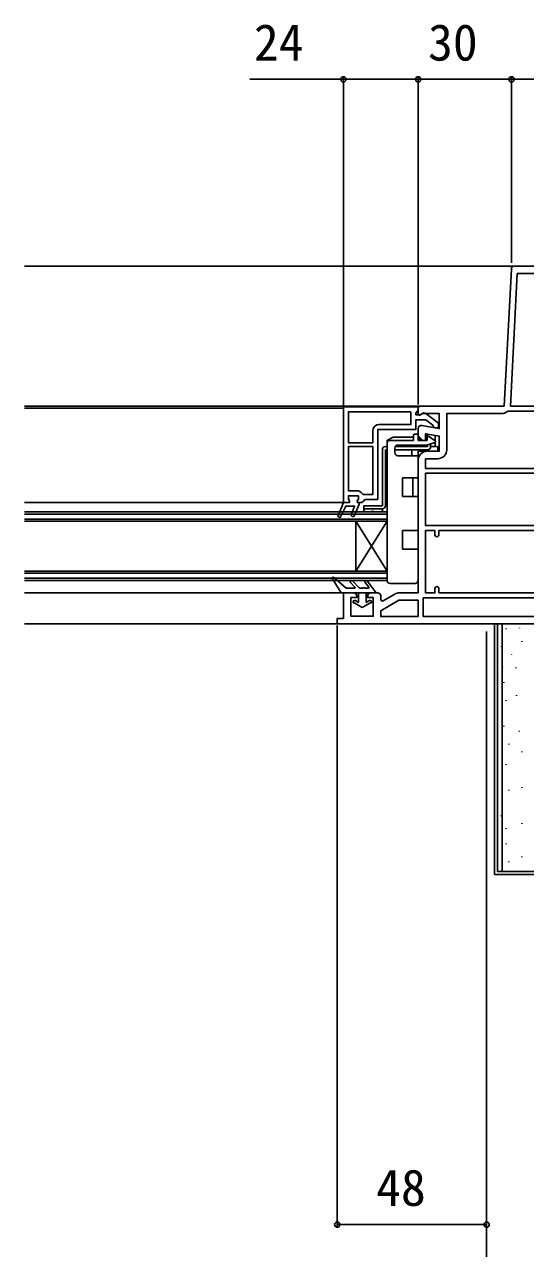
# Model space of a CAD drawing. Units: millimetres, scale not verified. Extents: x -700 to 700, y -1044 to 1038.
# Drawn here: x 216 to 377, y -784.3 to -391 of the extents above; entities that cross this region are included whole.
import ezdxf
from ezdxf.enums import TextEntityAlignment as Align

# ---------------------------------------------------------------- set-up
doc = ezdxf.new("R2010")
doc.units = ezdxf.units.MM
doc.header["$LTSCALE"] = 6
for name, color, linetype in [('0-2_YKK_11', 7, 'Continuous'), ('0-4_YKK_12', 2, 'Continuous'), ('0-5_YKK_13', 4, 'Continuous'), ('0-7_YKK_D', 6, 'Continuous'), ('0-9_YSS_K', 3, 'Continuous'), ('0-A_YSS_KE', 3, 'Continuous')]:
    doc.layers.add(name, color=color, linetype=linetype)
doc.styles.add('ＭＳ ゴシック', font='')
doc.styles.get('ＭＳ ゴシック').set_extended_font_data('MS Gothic')

msp = doc.modelspace()

# ---------------------------------------------------------------- linework, layer by layer
at = {"layer": '0-2_YKK_11'}
for p, q in [((373.447, -468.6), (383.498, -468.6)), ((327.298, -573.6), (329.498, -573.6)), ((349.098, -572.2), (349.098, -573.6))]:
    msp.add_line(p, q, dxfattribs=at)
for points in [[(343.672, -519.815), (349.298, -520.807), (349.298, -516), (343.942, -516), (343.074, -516.542), (342.498, -516.223), (342.498, -513.6), (370.14, -513.6), (372.449, -469.548)], [(318.498, -544.6), (318.498, -513.8), (342.498, -513.8), (342.498, -514.9), (342.148, -515.377), (341.798, -515.854), (341.798, -516.4), (343.198, -516.4), (343.598, -516.2)], [(342.498, -516), (342.498, -514.1), (342.998, -513.6), (342.498, -514.1), (342.498, -516), (342.798, -516.458), (343.263, -516.424), (343.34, -516.376)], [(371.134, -515.318), (371.456, -515.2), (382.098, -515.2), (382.098, -533.6)], [(340.198, -515.4), (320.098, -515.4), (320.098, -525.4), (327.898, -525.4), (327.898, -521.6)], [(345.015, -516.013), (348.998, -519.125), (348.998, -520.6), (347.897, -520.6), (347.398, -520.125), (347.206, -519.755), (344.96, -518), (341.798, -518), (341.798, -521.1), (329.498, -521.1), (329.498, -543.6), (325.398, -543.6), (324.898, -544.1), (324.398, -544.6), (323.498, -544.6), (323.498, -545.1), (322.06, -548.752)], [(329.998, -519.5), (340.198, -519.5), (340.198, -515.4)], [(351.698, -527.6), (351.698, -516), (369.265, -516)], [(345.398, -528.1), (349.298, -528.1), (349.298, -523.244), (344.898, -522.468), (344.898, -524.6), (343.998, -524.6), (342.498, -523.1), (342.498, -520.8)], [(327.898, -542), (327.898, -526.6), (320.098, -526.6), (320.098, -540.8), (322.798, -540.8)], [(382.098, -533.6), (344.898, -533.6), (344.898, -530.5), (348.798, -530.5)], [(336.472, -573.6), (342.498, -573.6), (342.498, -531)], [(321.037, -548.348), (322.08, -545.7), (319.244, -545.7), (317.452, -549.388), (316.721, -549.066), (318.498, -544.6), (320.398, -544.6), (320.473, -544.009), (320.098, -543.525), (320.098, -542.4), (323.298, -542.4), (323.298, -543.525), (322.923, -544.009), (322.998, -544.6), (323.498, -544.6), (323.498, -545.1), (322.06, -548.752)], [(324.568, -541.769), (324.989, -542), (327.898, -542)], [(321.037, -548.348), (322.08, -545.7), (319.244, -545.7), (317.452, -549.388), (316.721, -549.066), (318.498, -544.6)], [(347.898, -555), (347.898, -553.6), (344.898, -553.6), (344.898, -573.6), (347.898, -573.6), (347.898, -572.2)], [(349.098, -573.6), (382.098, -573.6), (382.098, -553.6), (349.098, -553.6), (349.098, -555)], [(380.498, -583.6), (316.498, -583.6), (316.498, -581.8), (318.498, -581.8), (318.498, -573.6), (321.798, -573.6)], [(330.498, -574.6), (330.498, -575.945), (331.065, -576.273), (335.022, -573.988)], [(322.798, -574.6), (322.798, -575.1), (320.898, -575.1), (320.898, -581.1), (328.098, -581.1), (328.098, -575.1), (326.298, -575.1), (326.298, -574.6)]]:
    msp.add_lwpolyline(points, dxfattribs=at)
for points in [[(372.143, -513.6), (374.375, -471), (382.098, -471), (382.098, -513.6)], [(382.098, -552), (344.898, -552), (344.898, -535.2), (382.098, -535.2)], [(342.498, -581.2), (330.498, -581.2), (330.498, -579.371), (336.338, -576), (342.498, -576)], [(344.098, -575.2), (382.098, -575.2), (382.098, -581.2), (344.098, -581.2)]]:
    msp.add_lwpolyline(points, close=True, dxfattribs=at)
for centre, radius, start, end in [((373.447, -469.6), 1, 90, 176.99997), ((344.398, -516.8), 1, 51.91328, 143.13011), ((369.265, -513.1), 2.9, 269.99999, 310.11919), ((329.998, -521.6), 2.1, 90.00001, 179.99999), ((343.498, -520.8), 1, 80.00002, 180), ((345.398, -531), 2.9, 90.00001, 179.99999), ((348.798, -527.6), 2.9, 270.00001, 359.99999), ((322.798, -542.9), 2.1, 32.57896, 89.99999), ((321.548, -548.55), 0.55, 158.50165, 338.50167), ((321.548, -548.55), 0.55, 158.50165, 338.50167), ((348.498, -555), 0.6, 179.99999, 0.00001), ((321.798, -574.6), 1, 0.00001, 89.99999), ((327.298, -574.6), 1, 90.00001, 179.99999), ((329.498, -574.6), 1, 0.00001, 89.99999), ((336.472, -576.5), 2.9, 89.99998, 119.99999), ((348.498, -572.2), 0.6, 359.99999, 180.00001)]:
    msp.add_arc(centre, radius, start, end, dxfattribs=at)
at = {"layer": '0-4_YKK_12'}
for p, q in [((215.998, -468.589), (373.447, -468.6)), ((215.998, -513.6), (342.998, -513.6)), ((215.998, -514.3), (318.498, -514.3)), ((215.998, -544.6), (318.499, -544.6)), ((332.504, -547.6), (215.998, -547.6)), ((332.504, -548.3), (215.998, -548.3)), ((332.504, -549.9), (215.998, -549.9)), ((332.504, -550.6), (215.998, -550.6)), ((332.504, -566.6), (322.504, -550.6)), ((332.504, -569.6), (332.504, -547.6)), ((332.504, -566.6), (215.998, -566.6)), ((332.504, -567.3), (215.998, -567.3)), ((332.504, -568.9), (215.998, -568.9)), ((332.504, -569.6), (215.998, -569.6)), ((215.998, -573.598), (319.005, -573.6)), ((215.998, -583.57), (316.998, -583.6))]:
    msp.add_line(p, q, dxfattribs=at)
msp.add_lwpolyline([(332.504, -550.6), (322.504, -566.6), (322.504, -550.6)], dxfattribs=at)
at = {"layer": '0-5_YKK_13'}
for p, q in [((340.998, -524.6), (340.998, -522.9)), ((341.298, -522.6), (342.198, -522.6)), ((342.498, -522.9), (342.498, -524.6)), ((345.298, -522.6), (344.929, -522.6)), ((345.298, -522.6), (345.644, -522.6)), ((345.298, -524.1), (345.298, -522.6)), ((347.998, -524.746), (347.998, -523.015)), ((331.998, -526.6), (332.498, -526.6)), ((332.498, -525.6), (332.498, -524.785)), ((332.498, -569.6), (332.498, -525.6)), ((332.664, -524.517), (334.435, -523.632)), ((333.498, -524.6), (340.998, -524.6)), ((334.569, -523.6), (340.998, -523.6)), ((335.132, -526.6), (345.498, -526.6)), ((345.527, -526.1), (335.998, -526.1)), ((342.798, -524.1), (342.498, -524.1)), ((342.498, -524.6), (345.398, -524.6)), ((342.498, -526.3), (342.498, -526.1)), ((342.798, -524.1), (342.798, -523.4)), ((343.498, -524.1), (342.798, -524.1)), ((345.298, -524.1), (344.898, -524.1)), ((345.398, -524.6), (345.398, -523.5)), ((345.498, -526.6), (345.498, -526.1)), ((347.903, -525.254), (345.629, -526.082)), ((345.87, -523.254), (347.973, -524.726)), ((346.364, -523.6), (346.498, -523.6)), ((346.498, -523.6), (346.498, -523.694)), ((346.498, -525.766), (346.498, -526.6)), ((348.498, -526.6), (346.498, -526.6)), ((347.998, -526.3), (347.998, -525.198)), ((348.798, -527.8), (348.798, -526.9)), ((330.998, -545.6), (330.998, -527.6)), ((332.498, -527.6), (331.998, -527.6)), ((331.998, -527.6), (331.998, -545.6)), ((334.998, -527.1), (334.998, -528.6)), ((345.498, -527.6), (334.998, -527.6)), ((340.498, -527.6), (334.998, -527.6)), ((335.998, -529.6), (342.498, -529.6)), ((340.498, -527.6), (340.498, -529.6)), ((342.498, -529.6), (342.498, -528.1)), ((342.498, -528.1), (348.498, -528.1)), ((342.498, -529.6), (342.498, -535.6)), ((337.498, -542.6), (337.498, -536.6)), ((340.748, -536.6), (340.748, -542.6)), ((342.498, -542.6), (337.498, -542.6)), ((342.498, -543.6), (342.498, -542.6)), ((324.998, -545.6), (330.998, -545.6)), ((324.998, -546.6), (324.998, -545.6)), ((330.998, -546.6), (324.998, -546.6)), ((342.498, -543.6), (342.498, -552.6)), ((327.808, -547.142), (327.808, -547.242)), ((330.983, -547.042), (330.983, -547.142)), ((337.498, -559.6), (337.498, -553.6)), ((342.498, -559.6), (337.498, -559.6)), ((342.498, -560.6), (342.498, -559.6)), ((342.498, -560.6), (342.498, -569.6)), ((317.804, -573.6), (314.95, -569.06)), ((319.348, -572.052), (315.399, -568.672)), ((322.199, -571.764), (320.811, -570.273)), ((323.545, -572.037), (321.397, -569.728)), ((326.677, -571.778), (325.488, -570.246)), ((326.12, -569.754), (328.741, -573.116)), ((328.504, -573.6), (317.804, -573.6)), ((319.478, -572.1), (322.052, -572.1)), ((323.304, -576.655), (323.304, -573.6)), ((323.691, -572.1), (324.826, -572.1)), ((325.226, -572.1), (326.519, -572.1)), ((325.804, -576.655), (325.804, -573.6)), ((333.498, -570.6), (341.498, -570.6)), ((322.004, -576.1), (322.236, -576.1)), ((322.004, -576.9), (322.129, -576.9)), ((324.554, -578.3), (322.129, -576.9)), ((323.304, -576.655), (322.436, -576.154)), ((324.554, -578.3), (326.979, -576.9)), ((325.804, -576.655), (326.672, -576.154)), ((326.872, -576.1), (327.104, -576.1)), ((326.979, -576.9), (327.104, -576.9))]:
    msp.add_line(p, q, dxfattribs=at)
for points in [[(337.498, -536.6), (342.498, -536.6), (342.498, -535.6)], [(337.498, -553.6), (342.498, -553.6), (342.498, -552.6)]]:
    msp.add_lwpolyline(points, dxfattribs=at)
msp.add_lwpolyline([(330.998, -547.6), (330.998, -546.6), (324.998, -546.6), (324.998, -547.6)], close=True, dxfattribs=at)
for centre, radius, start, end in [((341.298, -522.9), 0.3, 90, 180), ((342.198, -522.9), 0.3, 0, 90), ((331.998, -527.6), 1, 90, 180), ((332.798, -524.785), 0.3, 116.56505, 180), ((333.498, -525.6), 1, 90, 180), ((334.569, -523.9), 0.3, 90, 116.56505), ((335.998, -527.1), 1, 90, 180), ((342.798, -526.3), 0.3, 180, 270), ((345.698, -523.5), 0.3, 55, 180), ((345.498, -526.6), 1, 270, 0), ((345.527, -525.8), 0.3, 270, 290), ((347.801, -524.972), 0.3, 290, 55), ((348.298, -526.3), 0.3, 180, 270), ((348.498, -526.9), 0.3, 0, 90), ((335.998, -528.6), 1, 180, 270), ((348.498, -527.8), 0.3, 270, 0), ((330.998, -545.6), 1, 270, 0), ((315.204, -568.9), 0.3, 49.43895, 212.15282), ((321.104, -570), 0.4, 42.9326, 222.9326), ((325.804, -570), 0.4, 37.94551, 217.81232), ((333.498, -569.6), 1, 180, 270), ((341.498, -569.6), 1, 270, 0), ((319.478, -571.9), 0.2, 229.43895, 270), ((322.052, -571.9), 0.2, 270, 42.9326), ((323.691, -571.9), 0.2, 222.9326, 270), ((325.026, -572.1), 0.2, 0, 180), ((326.519, -571.9), 0.2, 270, 37.81232), ((328.504, -573.3), 0.3, 270, 37.94551), ((322.004, -576.5), 0.4, 90, 270), ((322.236, -576.5), 0.4, 60, 90), ((326.872, -576.5), 0.4, 90, 120), ((327.104, -576.5), 0.4, 270, 90)]:
    msp.add_arc(centre, radius, start, end, dxfattribs=at)
at = {"layer": '0-7_YKK_D'}
for p, q in [((318.499, -513.322), (318.498, -407.602)), ((342.498, -513.1), (342.497, -407.602)), ((342.498, -513.102), (342.498, -407.602)), ((342.498, -408.602), (372.498, -408.602)), ((372.498, -467.6), (372.498, -407.602)), ((372.498, -466.6), (372.498, -407.602)), ((384.498, -408.602), (372.498, -408.602)), ((316.498, -584.1), (316.498, -777.595)), ((364.499, -586.066), (364.499, -867.596)), ((364.499, -587.066), (364.499, -867.596)), ((364.499, -587.066), (364.499, -777.595)), ((364.499, -776.595), (316.498, -776.595))]:
    msp.add_line(p, q, dxfattribs=at)
msp.add_lwpolyline([(342.497, -408.602), (318.498, -408.602), (288.408, -408.602)], dxfattribs=at)
for centre in [(318.498, -408.602), (342.497, -408.602), (342.498, -408.602), (372.498, -408.602), (372.498, -408.602), (316.498, -776.595), (364.499, -776.595)]:
    msp.add_circle(centre, 0.85, dxfattribs=at)
at = {"layer": '0-9_YSS_K'}
for p, q in [((366.999, -664.102), (366.999, -583.602)), ((369.499, -663.102), (369.499, -583.602)), ((370.84, -585.021), (370.84, -585.221)), ((375.051, -584.794), (375.051, -584.994)), ((375.785, -589.142), (375.785, -589.342)), ((369.191, -590.79), (369.191, -590.99)), ((372.488, -593.263), (372.488, -593.463)), ((369.594, -597.402), (369.594, -597.602)), ((373.881, -597.592), (373.881, -597.792)), ((370.015, -602.328), (370.015, -602.528)), ((370.84, -608.097), (370.84, -608.297)), ((374.136, -606.449), (374.136, -606.649)), ((370.015, -616.339), (370.015, -616.539)), ((374.96, -617.987), (374.96, -618.187)), ((371.664, -622.108), (371.664, -622.308)), ((375.785, -624.581), (375.785, -624.781)), ((370.84, -628.701), (370.84, -628.901)), ((371.664, -636.874), (371.664, -637.074)), ((375.785, -636.05), (375.785, -636.25)), ((369.191, -645.116), (369.191, -645.316)), ((375.785, -647.588), (375.785, -647.788)), ((370.84, -649.237), (370.84, -649.437)), ((370.84, -654.182), (370.84, -654.382)), ((371.664, -659.951), (371.664, -660.151)), ((375.785, -658.303), (375.785, -658.503)), ((561.993, -664.102), (366.999, -664.102))]:
    msp.add_line(p, q, dxfattribs=at)
at = {"layer": '0-A_YSS_KE'}
for p, q in [((367.999, -663.102), (367.999, -583.602)), ((367.999, -583.602), (380.499, -583.602)), ((367.999, -663.102), (380.499, -663.102))]:
    msp.add_line(p, q, dxfattribs=at)

# ---------------------------------------------------------------- texts
at = {"layer": '0-7_YKK_D', "style": 'ＭＳ ゴシック'}
msp.add_text('24', height=11.73, rotation=0.001, dxfattribs=at).set_placement((289.726, -406.102), align=Align.BOTTOM_LEFT)
for s, p in [('30', (345.68, -406.102)), ('48', (328.999, -774.095))]:
    msp.add_text(s, height=11.73, dxfattribs=at).set_placement(p, align=Align.BOTTOM_LEFT)

doc.saveas('drawing.dxf')
